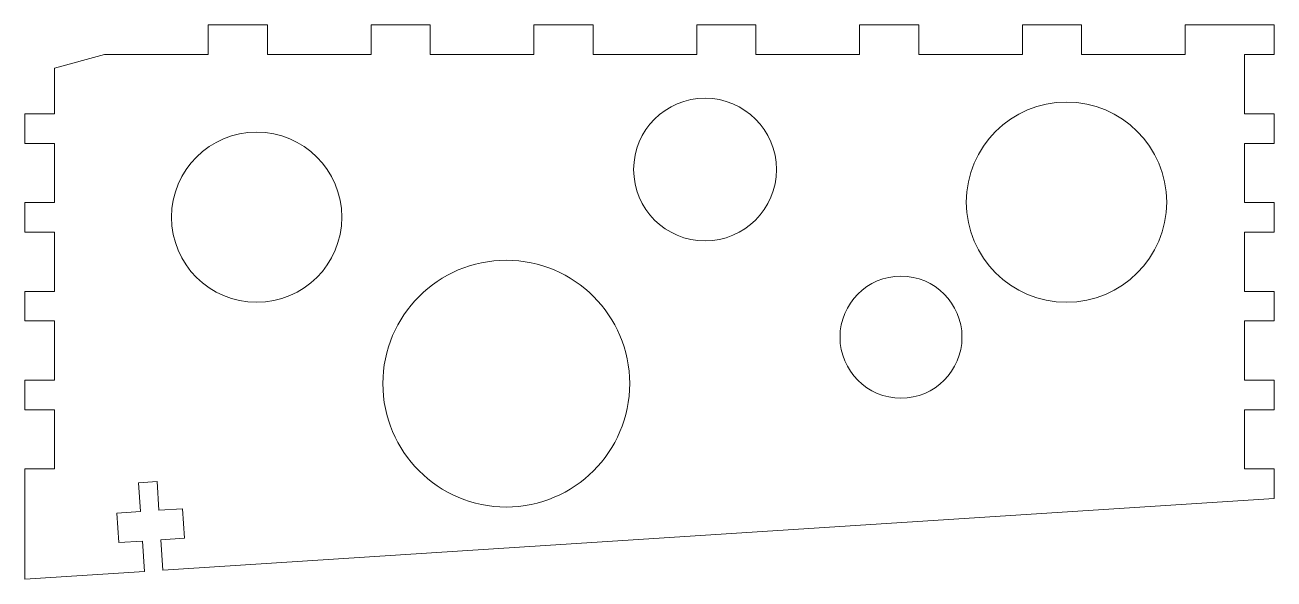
# Model space of a CAD drawing. Header units: millimetres. Extents: x -505 to -294, y -15 to 79.
import ezdxf

# ---------------------------------------------------------------- set-up
doc = ezdxf.new("R2010")
doc.units = ezdxf.units.MM

msp = doc.modelspace()

# ---------------------------------------------------------------- linework, layer by layer
at = {"color": 7, "linetype": 'Continuous', "lineweight": 15}
for p, q in [((-464.5, 78.91), (-474.5, 78.91)), ((-474.5, 73.91), (-474.5, 78.91)), ((-464.5, 78.91), (-464.5, 73.91)), ((-437, 78.91), (-447, 78.91)), ((-447, 73.91), (-447, 78.91)), ((-437, 78.91), (-437, 73.91)), ((-409.5, 78.91), (-419.5, 78.91)), ((-419.5, 73.91), (-419.5, 78.91)), ((-409.5, 78.91), (-409.5, 73.91)), ((-382, 78.91), (-392, 78.91)), ((-392, 73.91), (-392, 78.91)), ((-382, 78.91), (-382, 73.91)), ((-354.5, 78.91), (-364.5, 78.91)), ((-364.5, 73.91), (-364.5, 78.91)), ((-354.5, 78.91), (-354.5, 73.91)), ((-327, 78.91), (-337, 78.91)), ((-337, 73.91), (-337, 78.91)), ((-327, 78.91), (-327, 73.91)), ((-294.5, 78.91), (-309.5, 78.91)), ((-309.5, 73.91), (-309.5, 78.91)), ((-294.5, 73.91), (-294.5, 78.91)), ((-500.45, 71.59), (-492, 73.91)), ((-492, 73.91), (-474.5, 73.91)), ((-464.5, 73.91), (-447, 73.91)), ((-437, 73.91), (-419.5, 73.91)), ((-409.5, 73.91), (-392, 73.91)), ((-382, 73.91), (-364.5, 73.91)), ((-354.5, 73.91), (-337, 73.91)), ((-327, 73.91), (-309.5, 73.91)), ((-299.5, 73.91), (-299.5, 63.91)), ((-294.5, 73.91), (-299.5, 73.91)), ((-500.45, 71.59), (-500.45, 63.91)), ((-500.45, 63.91), (-505.45, 63.91)), ((-505.45, 63.91), (-505.45, 58.91)), ((-299.5, 63.91), (-294.5, 63.91)), ((-294.5, 58.91), (-294.5, 63.91)), ((-505.45, 58.91), (-500.45, 58.91)), ((-500.45, 58.91), (-500.45, 48.91)), ((-299.5, 58.91), (-299.5, 48.91)), ((-294.5, 58.91), (-299.5, 58.91)), ((-500.45, 48.91), (-505.45, 48.91)), ((-505.45, 48.91), (-505.45, 43.91)), ((-299.5, 48.91), (-294.5, 48.91)), ((-294.5, 43.91), (-294.5, 48.91)), ((-505.45, 43.91), (-500.45, 43.91)), ((-500.45, 43.91), (-500.45, 33.91)), ((-299.5, 43.91), (-299.5, 33.91)), ((-294.5, 43.91), (-299.5, 43.91)), ((-500.45, 33.91), (-505.45, 33.91)), ((-505.45, 33.91), (-505.45, 28.91)), ((-299.5, 33.91), (-294.5, 33.91)), ((-294.5, 28.91), (-294.5, 33.91)), ((-505.45, 28.91), (-500.45, 28.91)), ((-500.45, 28.91), (-500.45, 18.91)), ((-299.5, 28.91), (-299.5, 18.91)), ((-294.5, 28.91), (-299.5, 28.91)), ((-500.45, 18.91), (-505.45, 18.91)), ((-505.45, 18.91), (-505.45, 13.91)), ((-299.5, 18.91), (-294.5, 18.91)), ((-294.5, 13.91), (-294.5, 18.91)), ((-505.45, 13.91), (-500.45, 13.91)), ((-500.45, 13.91), (-500.45, 3.91)), ((-299.5, 13.91), (-299.5, 3.91)), ((-294.5, 13.91), (-299.5, 13.91)), ((-500.45, 3.91), (-505.45, 3.91)), ((-505.45, 3.91), (-505.45, -14.69)), ((-299.5, 3.91), (-294.5, 3.91)), ((-294.5, -1.09), (-294.5, 3.91)), ((-483.15, 1.78), (-486.25, 1.58)), ((-486.25, 1.58), (-485.93, -3.28)), ((-483.15, 1.78), (-482.84, -3.08)), ((-294.5, -1.09), (-482.19, -13.19)), ((-485.93, -3.28), (-489.93, -3.54)), ((-489.93, -3.54), (-489.6, -8.53)), ((-482.84, -3.08), (-478.85, -2.83)), ((-478.85, -2.83), (-478.53, -7.81)), ((-489.6, -8.53), (-485.61, -8.27)), ((-485.61, -8.27), (-485.28, -13.39)), ((-478.53, -7.81), (-482.52, -8.07)), ((-482.52, -8.07), (-482.19, -13.19)), ((-485.28, -13.39), (-505.45, -14.69))]:
    msp.add_line(p, q, dxfattribs=at)
for centre, radius in [((-390.59, 54.49), 12.06), ((-329.55, 48.98), 16.92), ((-466.32, 46.44), 14.38), ((-424.16, 18.32), 20.84), ((-357.5, 26.17), 10.3)]:
    msp.add_circle(centre, radius, dxfattribs=at)

doc.saveas('drawing.dxf')
